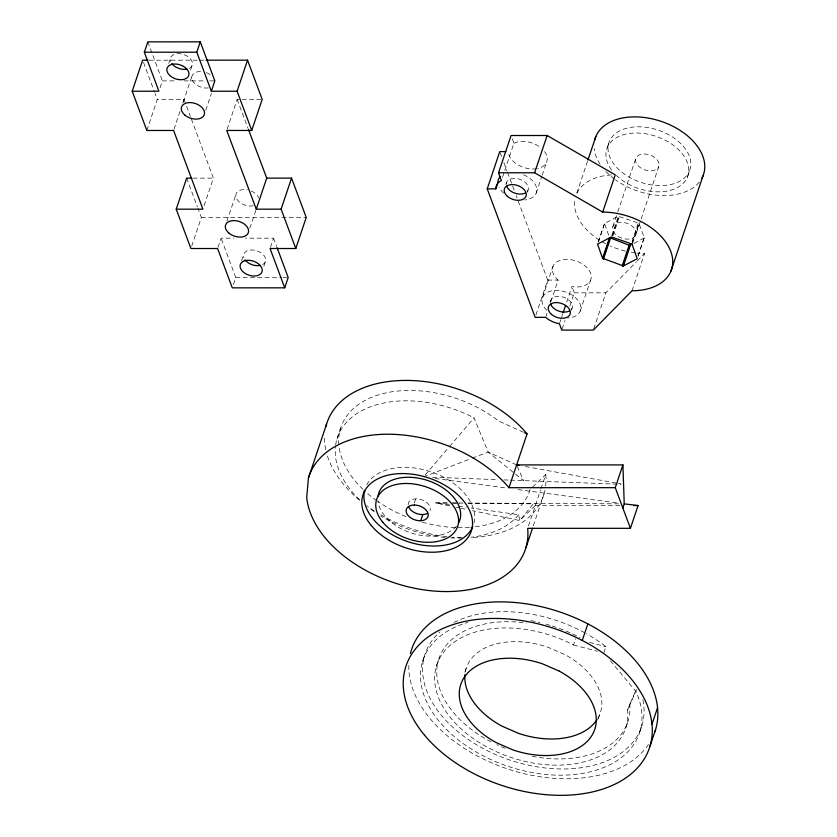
<?xml version="1.0" encoding="UTF-8"?>
<svg xmlns="http://www.w3.org/2000/svg" width="837" height="837" viewBox="0 0 837 837"><rect width="100%" height="100%" fill="white"/><g stroke="black" fill="none" stroke-linecap="round" stroke-linejoin="round"><path stroke-width="0.63" stroke-dasharray="4.18 3.14" d="M638.024 256.268L644.249 237.593L639.123 223.856L638.244 223.092L618.323 216.218L604.502 223.448L609.545 237.603M160.066 87.791L162.388 80.886L176.461 80.886M168.739 63.34L170.675 57.586M146.852 130.478L157.293 99.425L155.075 93.482M190.554 70.057L192.102 65.453M174.002 129.275L180.028 111.363M182.843 103.003L184.056 99.415L157.293 99.425M183.282 101.947L192.123 75.675M205.787 110.202L211.416 93.482M227.12 129.264L237.164 99.415L240.92 99.404M204.134 205.599L213.383 178.135L190.826 117.588M191.704 246.13L201.351 217.474L197.794 207.932M217.986 247.365L221.083 238.168L233.868 238.168M226.911 221.135L236.16 193.671M249.813 228.198L255.85 210.286M233.439 284.402L235.762 277.497L221.083 238.168M241.6 260.799L243.923 253.893M263.812 266.354L265.36 261.761M270.435 247.354L273.521 238.158L245.387 238.158M336.966 439.006L340.45 428.659M502.462 177.371L513.949 143.221L511.083 135.521M505.935 184.37L506.626 182.299M414.284 503.027L415.675 498.883M527.362 192.238L528.063 190.166M536.172 193.138L541.801 176.419M542.198 175.226L546.624 162.085M587.532 161.217L576.327 194.508A57.104 36.786 18.6 0 1 611.47 174.933M535.973 314.953L547.712 280.092L516.199 195.659M542.554 297.323L553.006 266.271M422.507 661.659L424.6 655.455M549.961 302.366L550.662 300.295M545.975 316.313L547.011 313.216M550.924 301.592L558.164 280.092A20.057 12.921 18.6 0 1 561.993 259.836A20.057 12.921 18.6 0 1 590.587 273.176A20.057 12.921 18.6 0 1 571.953 286.526L566.325 303.245M607.254 147.72L609.346 141.505M436.401 666.116L438.494 659.912A99.613 64.167 18.6 0 1 526.525 623.042M559.765 322.747L560.811 319.65M561.501 317.579L562.715 313.99M562.182 328.91L565.006 320.487M569.861 306.07L574.308 292.845L571.953 286.526M571.399 310.234L572.1 308.162M598.35 241.715L604.502 223.448M598.277 242.123L604.732 223.092M580.198 311.134L590.65 280.092M612.883 226.524L617.403 213.111M617.811 211.887L635.869 158.214M464.838 672.341L466.429 667.612M611.763 235.699L618.323 216.218M612.349 235.647L618.899 216.166M612.966 235.699L619.526 216.218M593.736 328.899L605.862 292.845L636.486 261.73M528.461 525.929L540.545 490.032M540.943 488.839L545.766 474.516L531.045 488.609M533.326 525.751L544.029 493.956M632.092 241.349L638.244 223.092M632.186 242.929L638.746 223.448M632.573 243.337L639.123 223.856M635.796 234.925A12.21 7.868 18.6 0 0 621.2 222.318A12.21 7.868 18.6 0 0 616.022 234.935A12.21 7.868 18.6 0 0 635.796 234.925L658.782 166.626A12.21 7.868 18.6 0 0 644.187 154.008A12.21 7.868 18.6 0 0 639.008 166.626A12.21 7.868 18.6 0 0 658.782 166.626M638.108 255.86L644.249 237.593M632.05 290.763L644.584 253.496A57.104 36.786 18.6 0 1 636.831 253.098M687.397 177.12L689.489 170.915A42.708 27.506 18.6 0 0 638.443 126.795A42.708 27.506 18.6 0 0 620.322 170.926A42.708 27.506 18.6 0 0 689.489 170.915M636.643 689.406L627.604 709.996A99.613 64.167 18.6 0 1 521.21 760.456A99.613 64.167 18.6 0 1 438.368 660.874A99.613 64.167 18.6 0 1 573.533 645.003L575.626 638.788M603.854 652.902L605.936 646.698A114.209 73.562 18.6 0 0 586.475 633.766M598.246 718.952L600.234 713.04M627.604 709.996L635.953 689.897M626.086 726.955L628.179 720.741M639.981 731.412L642.073 725.198M644.176 238.001L633.745 243.515M619.872 505.548L535.324 505.558L533.315 503.811L519.683 520.541L472.476 510.664M425.186 474.924L448.799 447.387M449.636 446.403L474.098 417.893L488.17 452.074L514.441 473.292M637.386 260.82L644.584 253.496M535.324 505.558L519.683 520.541L518.658 514.724L471.315 508.007M262.525 264.638L264.272 263.393A11.425 7.355 18.6 0 0 261.332 253.036A11.425 7.355 18.6 0 0 246.758 251.016L245.011 252.272A11.425 7.355 18.6 0 0 243.965 257.827M423.501 476.891L471.085 458.624M472.309 458.163L488.17 452.074L516.617 464.922M149.132 60.191L198.338 60.18M199.635 60.18L204.814 60.18M184.14 80.886L204.605 80.875M209.721 80.875L214.837 80.875M242.175 99.404L260.935 99.404M193.033 178.135L213.383 178.135M201.351 217.474L306.237 217.453M235.762 277.497L281.807 277.486M283.084 277.486L288.2 277.486M547.712 280.092L558.164 280.092M574.308 292.845L605.862 292.845M447.199 502.974L435.481 502.922L450.787 506.123M452.398 503.006L457.609 503.027M458.917 503.037L462.819 503.047L458.958 503.131M468.019 503.079L619.024 503.832M447.22 503.027L435.481 502.922L449.553 504.92M452.44 503.068L457.661 503.121M468.092 503.215L533.315 503.811M432.593 477.226L497.555 479.664M504.052 479.904L509.252 480.093M510.549 480.145L620.981 484.288M435.156 478.45L507.682 488.191M518.04 489.582L617.758 502.985M458.519 506.186L466.188 507.274M525.531 466.544L617.214 483.221M618.48 483.451L621.033 483.922M455.893 507.191L459.722 507.996M460.999 508.258L466.094 509.325M589.52 642.418L605.936 646.698M573.533 645.003L597.534 651.259M523.512 432.269L498.611 421.021A99.613 64.167 18.6 0 0 392.124 391.768A99.613 64.167 18.6 0 0 338.922 445.619M515.456 474.108L523.533 480.637L517.109 466.052M610.435 660.822L635.942 691.477A114.209 73.562 18.6 0 1 576.85 774.235A114.209 73.562 18.6 0 1 434.937 715.876A114.209 73.562 18.6 0 1 467.935 622.383M237.164 99.415L248.076 128.469M500.223 152.836L501.593 156.509M503.874 162.629L507.065 171.187M507.525 172.412L514.378 190.773M273.521 238.158L276.639 246.496M147.825 41.86L162.504 81.189M143.545 62.566L154.636 92.29M186.672 178.135L197.344 206.749M184.056 99.415L190.365 116.374M648.434 744.543A128.417 82.717 18.6 0 1 506.824 768.68A128.417 82.717 18.6 0 1 408.885 663.751M530.972 620.625A114.209 73.562 18.6 0 1 539.823 622.519M546.122 624.161A114.209 73.562 18.6 0 1 551.081 625.637M552.305 626.024A114.209 73.562 18.6 0 1 579.727 637.449M642.889 699.805A114.209 73.562 18.6 0 1 510.225 760.163A114.209 73.562 18.6 0 1 439.938 631.987M454.041 622.456A114.209 73.562 18.6 0 1 585.314 633.117M629.696 703.791A99.613 64.167 18.6 0 1 530.041 755.832M505.171 748.32A99.613 64.167 18.6 0 1 496.791 744.7M491.047 741.854A99.613 64.167 18.6 0 1 438.494 659.912M597.733 718.46A70.653 45.512 18.6 0 0 564.944 654.628L548.13 647.283A70.653 45.512 18.6 0 0 465.257 672.226M253.287 205.776A11.99 7.721 18.6 0 1 236.191 197.794A11.99 7.721 18.6 0 1 247.333 189.821M251.309 191.024A11.99 7.721 18.6 0 1 258.623 197.794M208.361 87.937A11.99 7.721 18.6 0 1 192.039 79.442A11.99 7.721 18.6 0 1 203.297 71.815M206.31 72.641A11.99 7.721 18.6 0 1 211.541 75.665M189.267 68.331A11.425 7.355 18.6 0 0 186.86 55.953L184.182 54.708A11.425 7.355 18.6 0 0 170.706 61.519M611.596 170.037A42.708 27.506 18.6 0 1 644.344 133.564A42.708 27.506 18.6 0 1 685.691 180.311A42.708 27.506 18.6 0 1 616.367 175.446M635.513 252.952A57.104 36.786 18.6 0 1 630.261 252.167M625.448 251.131A57.104 36.786 18.6 0 1 610.173 245.9M605.726 243.734A57.104 36.786 18.6 0 1 574.956 199.122M699.23 182.142A57.104 36.786 18.6 0 1 615.457 179.788M614.421 179.024A57.104 36.786 18.6 0 1 604.816 170.309M600.098 164.188A57.104 36.786 18.6 0 1 594.176 148.536M544.584 151.602A20.057 12.921 18.6 0 1 537.636 168.53M536.517 168.729A20.057 12.921 18.6 0 1 508.341 151.612M513.949 143.221A20.057 12.921 18.6 0 1 540.535 147.511M506.27 184.203A11.425 7.355 18.6 0 1 520.143 179.421A11.425 7.355 18.6 0 1 526.975 191.799M523.481 174.745A20.057 12.921 18.6 0 1 536.789 189.361A20.057 12.921 18.6 0 1 524.904 199.928M503.675 193.148A20.057 12.921 18.6 0 1 498.967 187.132M550.307 302.199A11.425 7.355 18.6 0 1 564.18 297.417A11.425 7.355 18.6 0 1 571.001 309.795M546.843 310.349A20.057 12.921 18.6 0 1 550.464 291.15A20.057 12.921 18.6 0 1 578.775 301.529A20.057 12.921 18.6 0 1 567.748 318.018M530.124 489.499A99.613 64.167 18.6 0 1 470.729 527.289M469.421 527.394A99.613 64.167 18.6 0 1 456.573 527.613M455.265 527.572A99.613 64.167 18.6 0 1 421.879 522.079M405.903 516.575A99.613 64.167 18.6 0 1 377.864 501.478M376.849 500.767A99.613 64.167 18.6 0 1 363.928 490.252M362.976 489.352A99.613 64.167 18.6 0 1 339.058 446.78M544.971 490.231A114.209 73.562 18.6 0 1 471.419 537.584M461.323 537.71A114.209 73.562 18.6 0 1 452.231 537.228M447 536.716A114.209 73.562 18.6 0 1 379.852 514.316M374.223 510.873A114.209 73.562 18.6 0 1 366.721 505.757M359.628 500.244A114.209 73.562 18.6 0 1 326.943 454.449M325.729 449.605A114.209 73.562 18.6 0 1 324.599 435.669M545.766 474.516A114.209 73.562 18.6 0 1 545.222 488.965M518.658 514.724A99.613 64.167 18.6 0 1 471.137 537.26M462.066 537.95A99.613 64.167 18.6 0 1 450.473 537.856M445.2 537.469A99.613 64.167 18.6 0 1 380.678 515.948M374.38 511.825A99.613 64.167 18.6 0 1 368.479 507.484M359.502 499.699A99.613 64.167 18.6 0 1 335.501 446.079M335.668 444.876A99.613 64.167 18.6 0 1 474.098 417.893M366.742 484.801A57.104 36.786 18.6 0 1 432.457 472.33A57.104 36.786 18.6 0 1 473.951 522.968M456.5 526.107A42.708 27.506 18.6 0 1 411.396 533.054A42.708 27.506 18.6 0 1 377.958 500.913M408.194 504.648A11.425 7.355 18.6 0 1 413.666 499.093L416.334 498.821A11.425 7.355 18.6 0 1 429.988 510.622"/><path stroke-width="1.26" d="M326.556 424.202L308.434 478.021L306.698 497.46A114.209 73.562 18.6 0 0 424.976 590.033A114.209 73.562 18.6 0 0 527.655 528.335L630.418 528.314L638.087 505.548L624.235 503.853L622.843 507.996M147.835 60.191L142.656 60.191L132.204 91.243L158.904 91.233L144.341 52.208L147.825 41.86L200.273 41.85L214.837 80.875L211.353 91.223L237.101 91.223L251.738 130.457L226.722 130.457L256.268 209.177L281.117 209.166L295.785 248.505L270.048 248.505L284.716 287.834L232.278 287.844L217.599 248.516L190.899 248.516L176.22 209.187L186.672 178.135L191.757 178.135M211.353 91.223L196.789 52.197L200.273 41.85M237.101 91.223L247.543 60.17L206.111 60.18M251.738 130.457L262.19 99.404L247.543 60.17M256.268 209.177L266.721 178.124L248.537 129.683M281.117 209.166L291.558 178.124L266.721 178.124M295.785 248.505L306.237 217.453L291.558 178.124M284.716 287.834L288.2 277.486L277.089 247.689M602.692 212.096L615.237 174.839L547.157 135.51L511.083 135.521L498.538 172.778L534.613 172.767L602.692 212.096A57.104 36.786 18.6 0 1 670.772 251.414A57.104 36.786 18.6 0 1 632.05 290.763L593.328 330.102L561.773 330.102L559.419 323.783A20.057 12.921 18.6 0 1 545.619 317.349L535.167 317.349L487.228 188.869L499.762 151.612L505.893 151.612M487.228 188.869L495.807 188.869L497.544 183.69M534.613 172.767L547.157 135.51M420.77 520.698L422.852 514.483M587.951 159.982L595.829 136.557M563.113 312.797L565.519 305.631M308.434 478.021A114.209 73.562 18.6 0 1 395.022 434.403A114.209 73.562 18.6 0 1 508.959 487.699L527.069 433.88A114.209 73.562 18.6 0 0 411.26 380.511A114.209 73.562 18.6 0 0 325.886 426.671M602.577 258.298L597.534 244.153L611.355 236.923L631.276 243.787L632.165 244.55L637.208 258.706L623.387 265.936L602.577 258.298L609.545 237.603L629.152 245.231L632.615 244.09M602.964 258.706L609.932 238.011M603.467 259.062L610.435 238.367M525.908 547.764L532.499 528.199M622.184 265.936L629.152 245.231M622.801 265.988L629.769 245.293M623.387 265.936L630.355 245.231M670.95 271.083L702.996 175.864M630.418 528.314L615.258 487.678L622.916 464.912L516.617 464.922L519.17 465.393M582.28 640.451L587.846 623.889M651.981 724.235L657.558 707.683M650.025 746.091L655.591 729.54M144.341 52.208L196.789 52.197M176.22 209.187L202.931 209.187L173.604 130.467L146.852 130.478L132.204 91.243M508.959 487.699L615.258 487.678M634.184 505.548L638.087 505.548M524.694 432.802L527.069 433.88M498.538 172.778L501.415 180.478A20.057 12.921 18.6 0 0 495.807 188.869M622.916 464.912L624.235 503.853M410.412 653.551A128.417 82.717 18.6 0 1 557.013 611.041A128.417 82.717 18.6 0 1 654.816 731.936M597.095 719.496A70.653 45.512 18.6 0 1 518.542 733.369L501.729 726.024A70.653 45.512 18.6 0 1 464.943 674.632M186.986 69.115A11.425 7.355 18.6 0 1 178.595 68.331L175.916 67.086A11.425 7.355 18.6 0 1 171.836 63.56M260.244 265.423A11.425 7.355 18.6 0 1 245.084 259.868M594.72 139.978A57.104 36.786 18.6 0 1 662.517 121.825A57.104 36.786 18.6 0 1 701.971 178.04M525.228 193.044A11.425 7.355 18.6 0 1 506.667 186.232M497.889 182.665A20.057 12.921 18.6 0 1 500.432 176.461M569.265 311.04A11.425 7.355 18.6 0 1 550.704 304.229M472.832 526.379A57.104 36.786 18.6 0 1 407.849 541.654A57.104 36.786 18.6 0 1 364.587 490.398M378.073 495.985A42.708 27.506 18.6 0 1 428.031 480.616A42.708 27.506 18.6 0 1 458.55 523.052M427.152 513.5A11.425 7.355 18.6 0 1 424.861 514.284L422.204 514.556A11.425 7.355 18.6 0 1 408.582 506.688M243.274 261.364L241.527 262.619A11.425 7.355 18.6 0 0 244.477 272.967A11.425 7.355 18.6 0 0 259.041 274.986L260.788 273.741A11.425 7.355 18.6 0 0 257.848 263.383A11.425 7.355 18.6 0 0 243.274 261.364M414.242 505.025L411.574 505.297A11.425 7.355 18.6 0 0 406.97 513.928A11.425 7.355 18.6 0 0 420.111 520.76L422.779 520.488A11.425 7.355 18.6 0 0 427.383 511.867A11.425 7.355 18.6 0 0 414.242 505.025M559.367 671.19L542.554 663.846A70.653 45.512 18.6 0 0 463.363 678.744A70.653 45.512 18.6 0 0 496.153 742.576L512.966 749.921A70.653 45.512 18.6 0 0 592.167 735.022A70.653 45.512 18.6 0 0 559.367 671.19M183.376 66.311L180.698 65.056A11.425 7.355 18.6 0 0 167.641 67.086A11.425 7.355 18.6 0 0 172.432 77.433L175.111 78.688A11.425 7.355 18.6 0 0 188.168 76.659A11.425 7.355 18.6 0 0 183.376 66.311M424.568 735.221A128.417 82.717 18.6 0 0 639.73 765.28A128.417 82.717 18.6 0 0 518.992 620.154A128.417 82.717 18.6 0 0 424.568 735.221M184.757 114.983A11.99 7.721 18.6 0 0 204.176 114.972A11.99 7.721 18.6 0 0 189.842 102.585A11.99 7.721 18.6 0 0 184.757 114.983M228.783 232.979A11.99 7.721 18.6 0 0 248.212 232.968A11.99 7.721 18.6 0 0 233.879 220.581A11.99 7.721 18.6 0 0 228.783 232.979M507.473 196.381A11.425 7.355 18.6 0 0 525.971 196.371A11.425 7.355 18.6 0 0 512.317 184.579A11.425 7.355 18.6 0 0 507.473 196.381M551.51 314.377A11.425 7.355 18.6 0 0 570.007 314.367A11.425 7.355 18.6 0 0 556.354 302.575A11.425 7.355 18.6 0 0 551.51 314.377M371.283 525.5A57.104 36.786 18.6 0 0 466.962 538.861A57.104 36.786 18.6 0 0 413.279 474.328A57.104 36.786 18.6 0 0 371.283 525.5M382.854 522.319A42.708 27.506 18.6 0 0 454.407 532.311A42.708 27.506 18.6 0 0 414.263 484.058A42.708 27.506 18.6 0 0 382.854 522.319"/></g></svg>
